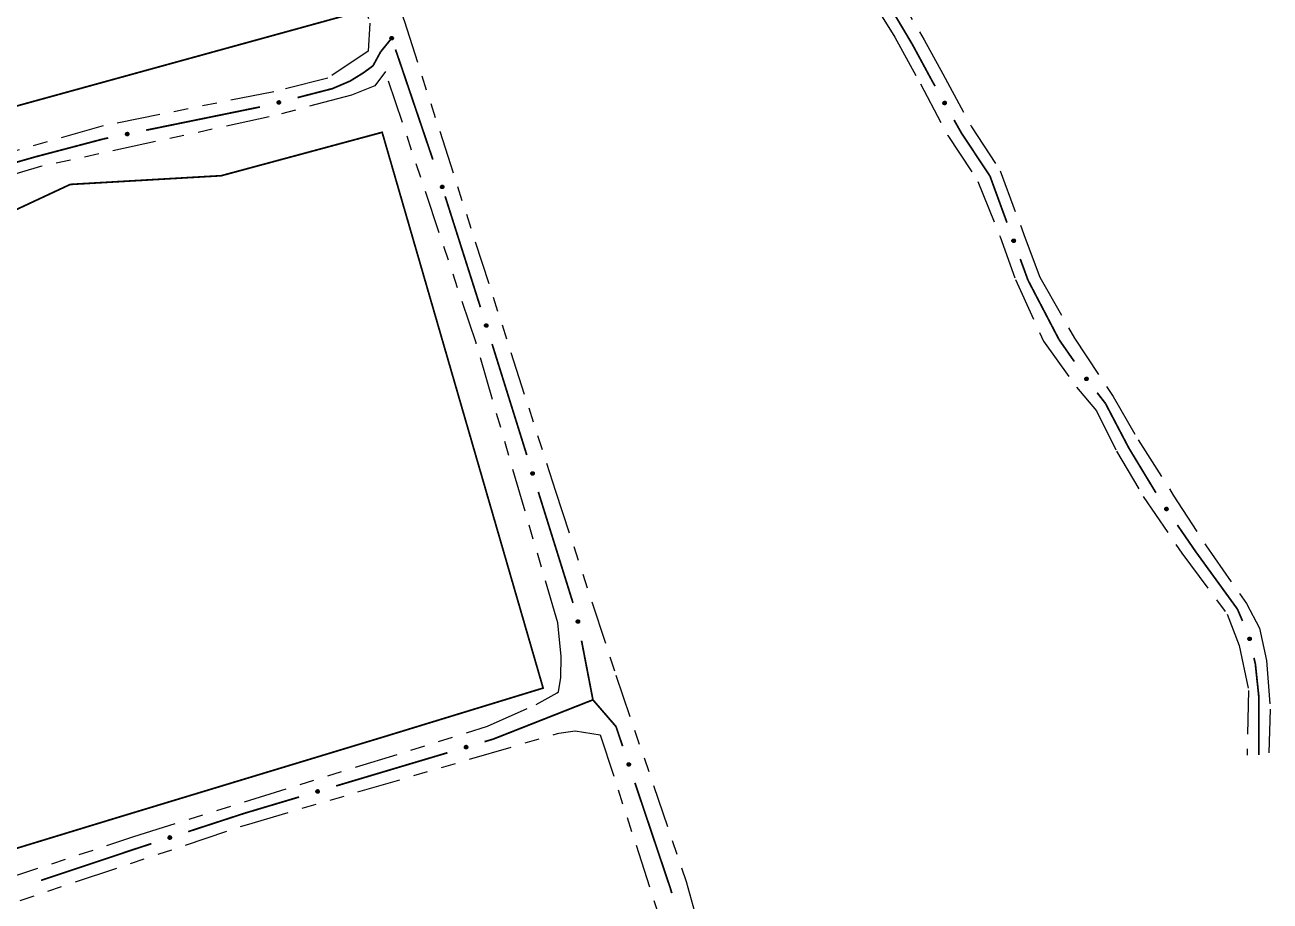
# Model space of a CAD drawing. Extents: x 209066 to 212010, y 4879784 to 4881672.
# Drawn here: x 211226.8 to 211355.5, y 4881184.3 to 4881274.7 of the extents above; entities that cross this region are included whole.
import ezdxf

# ---------------------------------------------------------------- set-up
doc = ezdxf.new("R2010")
doc.units = 0
doc.header["$LTSCALE"] = 1.5
doc.header["$MEASUREMENT"] = 0
doc.linetypes.add('TRACO_25', pattern=[8, 3, -1, 1, -1, 1, -1])
for name, color, linetype in [('RU-QUADRA', 210, 'CONTINUOUS'), ('SV-EIXO-RUA-N-PAV', 6, 'CONTINUOUS'), ('SV-RUA-NAO-PAV', 7, 'CONTINUOUS')]:
    doc.layers.add(name, color=color, linetype=linetype)

msp = doc.modelspace()

# ---------------------------------------------------------------- linework, layer by layer
at = {"layer": 'RU-QUADRA', "linetype": 'Continuous', "const_width": 0.18, "flags": 128}
for points in [[(211161.385249, 4881362.878679), (211163.650086, 4881363.679722), (211161.136278, 4881370.613811), (211220.165503, 4881388.883685), (211222.503654, 4881382.0176), (211229.456637, 4881362.876478), (211261.027135, 4881275.96489), (211220.86425, 4881264.916917), (211178.247975, 4881252.219764), (211142.074683, 4881240.507313), (211101.342521, 4881227.264733), (211079.949913, 4881220.378742), (211062.391003, 4881278.25275), (211049.173647, 4881328.717101), (211069.153407, 4881334.427295), (211142.736901, 4881356.283007)], [(211221.887768, 4881188.451126), (211236.259635, 4881192.833893), (211263.93288, 4881201.214633), (211280.371976, 4881206.241475), (211263.741963, 4881263.611388), (211247.122828, 4881259.131904), (211231.518969, 4881258.231487), (211206.325646, 4881246.480362), (211191.627418, 4881242.26914), (211176.692816, 4881239.278633), (211161.763648, 4881235.714112), (211146.983226, 4881229.630133), (211117.555476, 4881219.235588), (211069.453347, 4881205.090371), (211086.90502, 4881148.002996), (211105.881428, 4881154.15271), (211134.929617, 4881162.422014), (211148.96998, 4881166.432345), (211163.725905, 4881170.913505), (211192.797655, 4881179.332794), (211206.716148, 4881184.110506)]]:
    msp.add_lwpolyline(points, close=True, dxfattribs=at)
at = {"layer": 'SV-EIXO-RUA-N-PAV', "const_width": 0.18}
for points in [[(211315.534169, 4881277.687533), (211318.464419, 4881272.766925)], [(211264.724553, 4881273.322074), (211264.093395, 4881272.546419)], [(211263.586204, 4881271.923112), (211263.0133, 4881270.872788)], [(211264.093395, 4881272.546419), (211263.586204, 4881271.923112)], [(211265.12248, 4881272.158901), (211265.446168, 4881271.212737)], [(211318.464419, 4881272.766925), (211318.508343, 4881272.693166)], [(211318.508343, 4881272.693166), (211320.371754, 4881269.251031)], [(211262.799429, 4881270.48069), (211262.353191, 4881270.153449)], [(211263.0133, 4881270.872788), (211262.799429, 4881270.48069)], [(211265.446168, 4881271.212737), (211265.693264, 4881270.490456)], [(211265.693264, 4881270.490456), (211268.982253, 4881260.796593)], [(211260.681881, 4881269.05743), (211260.439102, 4881268.907139)], [(211261.815959, 4881269.759479), (211260.681881, 4881269.05743)], [(211262.353191, 4881270.153449), (211261.815959, 4881269.759479)], [(211320.371754, 4881269.251031), (211320.528537, 4881268.96142)], [(211258.603292, 4881268.120363), (211255.003244, 4881267.194636)], [(211258.863259, 4881268.231777), (211258.603292, 4881268.120363)], [(211260.439102, 4881268.907139), (211258.863259, 4881268.231777)], [(211320.528537, 4881268.96142), (211320.857342, 4881268.376876)], [(211251.122366, 4881266.22845), (211239.364349, 4881263.830737)], [(211322.818387, 4881264.890574), (211323.308648, 4881264.018999)], [(211323.308648, 4881264.018999), (211323.558827, 4881263.574237)], [(211235.000022, 4881262.940756), (211228.669308, 4881261.276343)], [(211235.44501, 4881263.031499), (211235.000022, 4881262.940756)], [(211323.558827, 4881263.574237), (211326.038459, 4881259.831395)], [(211228.017387, 4881261.104946), (211223.857166, 4881259.91912)], [(211228.669308, 4881261.276343), (211228.017387, 4881261.104946)], [(211326.038459, 4881259.831395), (211326.533, 4881259.084919)], [(211326.533, 4881259.084919), (211328.285489, 4881254.29061)], [(211270.249134, 4881257.002661), (211273.888699, 4881245.567908)], [(211329.65876, 4881250.533733), (211330.345396, 4881248.655294)], [(211330.345396, 4881248.655294), (211330.461154, 4881248.338612)], [(211330.461154, 4881248.338612), (211333.548702, 4881242.434353)], [(211333.548702, 4881242.434353), (211333.659794, 4881242.221915)], [(211333.659794, 4881242.221915), (211335.237458, 4881239.956952)], [(211275.099215, 4881241.75548), (211278.681085, 4881230.302524)], [(211337.600077, 4881236.730955), (211338.214018, 4881235.941602)], [(211338.214018, 4881235.941602), (211338.457753, 4881235.628228)], [(211338.457753, 4881235.628228), (211340.595434, 4881231.551721)], [(211340.595434, 4881231.551721), (211340.870762, 4881231.026677)], [(211340.870762, 4881231.026677), (211343.673295, 4881226.402498)], [(211279.875042, 4881226.484872), (211283.456913, 4881215.031916)], [(211345.888556, 4881223.073547), (211347.589861, 4881220.602604)], [(211347.589861, 4881220.602604), (211347.77309, 4881220.336486)], [(211347.77309, 4881220.336486), (211351.697225, 4881214.93443)], [(211351.697225, 4881214.93443), (211352.094059, 4881214.388139)], [(211352.094059, 4881214.388139), (211352.615918, 4881213.170467)], [(211284.339024, 4881211.135757), (211285.473023, 4881205.243894)], [(211353.797146, 4881209.364987), (211353.945903, 4881208.720374)], [(211353.945903, 4881208.720374), (211354.296792, 4881205.40042)], [(211285.514593, 4881205.027911), (211275.279356, 4881200.998032)], [(211285.473023, 4881205.243894), (211285.514593, 4881205.027911)], [(211285.514593, 4881205.027911), (211287.333169, 4881202.925181)], [(211354.296792, 4881205.40042), (211354.31066, 4881205.26921)], [(211354.31066, 4881205.26921), (211354.31066, 4881199.401151)], [(211287.333169, 4881202.925181), (211287.899113, 4881202.270808)], [(211287.899113, 4881202.270808), (211288.579616, 4881200.247328)], [(211275.223663, 4881200.976105), (211274.322673, 4881200.707607)], [(211275.279356, 4881200.998032), (211275.223663, 4881200.976105)], [(211270.489267, 4881199.56524), (211258.98905, 4881196.13814)], [(211354.31066, 4881199.401151), (211354.31066, 4881199.320863)], [(211289.854655, 4881196.455986), (211293.361013, 4881186.029795)], [(211255.155645, 4881194.995773), (211250.363888, 4881193.567815)], [(211249.504159, 4881193.311613), (211243.702205, 4881191.418777)], [(211250.363888, 4881193.567815), (211249.504159, 4881193.311613)], [(211238.362991, 4881189.676906), (211228.512021, 4881186.393249)], [(211238.948772, 4881189.868012), (211238.362991, 4881189.676906)], [(211239.899459, 4881190.178165), (211238.948772, 4881189.868012)], [(211293.361013, 4881186.029795), (211293.525092, 4881185.541905)], [(211293.525092, 4881185.541905), (211293.659886, 4881185.075744)]]:
    msp.add_lwpolyline(points, dxfattribs=at)
at = {"layer": 'SV-EIXO-RUA-N-PAV'}
for points in [[(211264.782199, 4881273.493651), (211264.826416, 4881273.472748), (211264.860143, 4881273.445741), (211264.881791, 4881273.41512), (211264.893864, 4881273.383073), (211264.902523, 4881273.348895), (211264.90365, 4881273.312512), (211264.895957, 4881273.271852), (211264.8753, 4881273.22735), (211264.845363, 4881273.194618), (211264.816478, 4881273.171789), (211264.783785, 4881273.157275), (211264.750443, 4881273.14942), (211264.712611, 4881273.149498), (211264.671483, 4881273.157697), (211264.627237, 4881273.179552), (211264.594353, 4881273.206255), (211264.574192, 4881273.236424), (211264.55981, 4881273.269383), (211264.551388, 4881273.304381), (211264.550487, 4881273.340102), (211264.558816, 4881273.381497), (211264.580965, 4881273.424882), (211264.607224, 4881273.457984), (211264.637102, 4881273.478563), (211264.669869, 4881273.491992), (211264.704043, 4881273.501094), (211264.740569, 4881273.50375), (211264.782199, 4881273.493651)], [(211253.232826, 4881266.625724), (211253.208544, 4881266.583269), (211253.178994, 4881266.551747), (211253.14678, 4881266.532549), (211253.11389, 4881266.523008), (211253.079142, 4881266.517036), (211253.042781, 4881266.518744), (211253.002844, 4881266.52958), (211252.960085, 4881266.553639), (211252.929783, 4881266.586033), (211252.909272, 4881266.616609), (211252.897348, 4881266.650332), (211252.892113, 4881266.684184), (211252.895136, 4881266.721895), (211252.906512, 4881266.76226), (211252.931745, 4881266.804671), (211252.960928, 4881266.835376), (211252.992574, 4881266.853126), (211253.026553, 4881266.864899), (211253.062101, 4881266.870571), (211253.097784, 4881266.868688), (211253.138404, 4881266.857161), (211253.179933, 4881266.831701), (211253.21089, 4881266.802945), (211253.22908, 4881266.771556), (211253.239918, 4881266.737843), (211253.246331, 4881266.703064), (211253.246135, 4881266.666442), (211253.232826, 4881266.625724)], [(211321.863367, 4881266.812922), (211321.910646, 4881266.800403), (211321.948721, 4881266.779976), (211321.975573, 4881266.753799), (211321.99327, 4881266.72448), (211322.007996, 4881266.692446), (211322.015718, 4881266.656873), (211322.015542, 4881266.615493), (211322.003317, 4881266.567977), (211321.979828, 4881266.530349), (211321.955573, 4881266.50265), (211321.926063, 4881266.482437), (211321.894704, 4881266.468652), (211321.857487, 4881266.461854), (211321.815554, 4881266.462441), (211321.768073, 4881266.47589), (211321.730883, 4881266.496172), (211321.705576, 4881266.522174), (211321.685442, 4881266.55197), (211321.6708, 4881266.584854), (211321.663421, 4881266.619817), (211321.664089, 4881266.662036), (211321.677984, 4881266.708724), (211321.697789, 4881266.746047), (211321.723429, 4881266.771713), (211321.753209, 4881266.790874), (211321.78516, 4881266.806035), (211321.820595, 4881266.815286), (211321.863367, 4881266.812922)], [(211237.567458, 4881263.351966), (211237.541062, 4881263.310791), (211237.509957, 4881263.280801), (211237.476815, 4881263.263255), (211237.443485, 4881263.255387), (211237.40848, 4881263.251178), (211237.372252, 4881263.254721), (211237.332913, 4881263.267559), (211237.291424, 4881263.293747), (211237.262796, 4881263.327631), (211237.243856, 4881263.359203), (211237.23365, 4881263.393485), (211237.230131, 4881263.427559), (211237.235056, 4881263.465069), (211237.248456, 4881263.504808), (211237.275798, 4881263.54589), (211237.306495, 4881263.575082), (211237.338997, 4881263.591211), (211237.373527, 4881263.601253), (211237.409316, 4881263.605122), (211237.444858, 4881263.60144), (211237.484845, 4881263.587876), (211237.525035, 4881263.560351), (211237.5545, 4881263.530068), (211237.571082, 4881263.4978), (211237.580202, 4881263.463583), (211237.584851, 4881263.428525), (211237.582806, 4881263.391959), (211237.567458, 4881263.351966)], [(211270.002009, 4881258.142022), (211270.045767, 4881258.120174), (211270.078906, 4881258.092449), (211270.099891, 4881258.06137), (211270.111274, 4881258.029071), (211270.119197, 4881257.994716), (211270.119543, 4881257.958316), (211270.110978, 4881257.917832), (211270.08937, 4881257.873783), (211270.058738, 4881257.841701), (211270.029369, 4881257.819498), (211269.996372, 4881257.80569), (211269.962869, 4881257.798552), (211269.925047, 4881257.799443), (211269.884105, 4881257.808523), (211269.840338, 4881257.831322), (211269.808035, 4881257.858726), (211269.788527, 4881257.88932), (211269.774855, 4881257.92258), (211269.767187, 4881257.957751), (211269.767053, 4881257.993483), (211269.776269, 4881258.03469), (211269.799345, 4881258.077589), (211269.826309, 4881258.11012), (211269.856621, 4881258.130052), (211269.889669, 4881258.142775), (211269.92403, 4881258.151141), (211269.960606, 4881258.153012), (211270.002009, 4881258.142022)], [(211329.026186, 4881252.584911), (211329.070829, 4881252.564933), (211329.105111, 4881252.538635), (211329.127391, 4881252.508471), (211329.140129, 4881252.476682), (211329.149498, 4881252.442692), (211329.151383, 4881252.40634), (211329.144538, 4881252.365529), (211329.124811, 4881252.320606), (211329.095563, 4881252.287258), (211329.067159, 4881252.263832), (211329.034776, 4881252.248641), (211329.001604, 4881252.240094), (211328.963779, 4881252.239384), (211328.922489, 4881252.246725), (211328.877797, 4881252.267654), (211328.844365, 4881252.293667), (211328.82358, 4881252.323409), (211328.808515, 4881252.356061), (211328.799366, 4881252.390876), (211328.797721, 4881252.426571), (211328.805187, 4881252.46813), (211328.826428, 4881252.511967), (211328.851992, 4881252.545608), (211328.881435, 4881252.566805), (211328.913915, 4881252.580914), (211328.947892, 4881252.590725), (211328.984355, 4881252.594141), (211329.026186, 4881252.584911)], [(211274.556611, 4881243.832416), (211274.600368, 4881243.810568), (211274.633508, 4881243.782843), (211274.654493, 4881243.751764), (211274.665875, 4881243.719465), (211274.673798, 4881243.685109), (211274.674144, 4881243.64871), (211274.66558, 4881243.608225), (211274.643972, 4881243.564177), (211274.613339, 4881243.532095), (211274.58397, 4881243.509891), (211274.550974, 4881243.496083), (211274.51747, 4881243.488946), (211274.479649, 4881243.489836), (211274.438706, 4881243.498916), (211274.39494, 4881243.521716), (211274.362637, 4881243.549119), (211274.343128, 4881243.579714), (211274.329457, 4881243.612974), (211274.321788, 4881243.648145), (211274.321654, 4881243.683877), (211274.330871, 4881243.725084), (211274.353947, 4881243.767983), (211274.38091, 4881243.800513), (211274.411223, 4881243.820446), (211274.444271, 4881243.833169), (211274.478632, 4881243.841534), (211274.515207, 4881243.843406), (211274.556611, 4881243.832416)], [(211336.492357, 4881238.334468), (211336.540969, 4881238.329089), (211336.581649, 4881238.314527), (211336.612082, 4881238.292615), (211336.633926, 4881238.26624), (211336.653234, 4881238.23674), (211336.666139, 4881238.202704), (211336.672095, 4881238.161754), (211336.667042, 4881238.112952), (211336.649385, 4881238.07226), (211336.629499, 4881238.041274), (211336.603309, 4881238.016913), (211336.574337, 4881237.998636), (211336.538538, 4881237.9864), (211336.49698, 4881237.98077), (211336.448031, 4881237.987039), (211336.408247, 4881238.001589), (211336.379368, 4881238.023556), (211336.355043, 4881238.050041), (211336.335692, 4881238.080394), (211336.323217, 4881238.113879), (211336.317624, 4881238.155731), (211336.324451, 4881238.203962), (211336.33851, 4881238.243807), (211336.360065, 4881238.272988), (211336.38668, 4881238.296348), (211336.416032, 4881238.316074), (211336.449707, 4881238.330471), (211336.492357, 4881238.334468)], [(211279.340239, 4881228.563687), (211279.383886, 4881228.541619), (211279.416885, 4881228.513727), (211279.437713, 4881228.482543), (211279.448933, 4881228.450187), (211279.456682, 4881228.415792), (211279.456845, 4881228.379391), (211279.448076, 4881228.33895), (211279.426247, 4881228.295011), (211279.395453, 4881228.263084), (211279.365972, 4881228.241029), (211279.332906, 4881228.227387), (211279.299368, 4881228.220419), (211279.261551, 4881228.2215), (211279.220655, 4881228.230786), (211279.177003, 4881228.253806), (211279.144839, 4881228.281372), (211279.125485, 4881228.312065), (211279.111982, 4881228.345393), (211279.104491, 4881228.380602), (211279.104537, 4881228.416335), (211279.113961, 4881228.457494), (211279.137253, 4881228.500277), (211279.16438, 4881228.532671), (211279.194792, 4881228.55245), (211279.227904, 4881228.565006), (211279.262307, 4881228.573199), (211279.298891, 4881228.574885), (211279.340239, 4881228.563687)], [(211344.763539, 4881224.901611), (211344.811757, 4881224.893422), (211344.851523, 4881224.876523), (211344.880633, 4881224.852882), (211344.90091, 4881224.825284), (211344.918474, 4881224.794714), (211344.929382, 4881224.759985), (211344.932951, 4881224.718759), (211344.925075, 4881224.670332), (211344.905086, 4881224.630733), (211344.883436, 4881224.600954), (211344.855876, 4881224.578154), (211344.825892, 4881224.561589), (211344.789444, 4881224.551451), (211344.74763, 4881224.548242), (211344.699126, 4881224.55734), (211344.660254, 4881224.574174), (211344.632698, 4881224.59778), (211344.609951, 4881224.625632), (211344.592394, 4881224.657057), (211344.581883, 4881224.691209), (211344.578728, 4881224.733316), (211344.588342, 4881224.781069), (211344.60469, 4881224.820031), (211344.627902, 4881224.847912), (211344.655827, 4881224.869688), (211344.686275, 4881224.887678), (211344.720728, 4881224.900096), (211344.763539, 4881224.901611)], [(211284.041965, 4881213.261607), (211284.082846, 4881213.23476), (211284.112492, 4881213.203326), (211284.129671, 4881213.169992), (211284.137172, 4881213.136578), (211284.140995, 4881213.101529), (211284.137053, 4881213.065341), (211284.123782, 4881213.026147), (211284.097138, 4881212.984949), (211284.062941, 4881212.956696), (211284.031162, 4881212.938105), (211283.99677, 4881212.928278), (211283.962659, 4881212.925134), (211283.925206, 4881212.930472), (211283.885617, 4881212.944309), (211283.844839, 4881212.972103), (211283.815987, 4881213.003119), (211283.800216, 4881213.035797), (211283.790556, 4881213.070435), (211283.787081, 4881213.106264), (211283.791155, 4881213.141764), (211283.805159, 4881213.181599), (211283.833125, 4881213.221483), (211283.863731, 4881213.250613), (211283.896179, 4881213.266838), (211283.930495, 4881213.275581), (211283.965602, 4881213.279843), (211284.002144, 4881213.277395), (211284.041965, 4881213.261607)], [(211353.422381, 4881211.478523), (211353.464218, 4881211.453192), (211353.494995, 4881211.422866), (211353.513385, 4881211.390184), (211353.522105, 4881211.357066), (211353.52721, 4881211.322181), (211353.524597, 4881211.285874), (211353.512771, 4881211.246219), (211353.487655, 4881211.204072), (211353.454517, 4881211.174585), (211353.42344, 4881211.154842), (211353.389431, 4881211.143761), (211353.355459, 4881211.139369), (211353.317834, 4881211.143331), (211353.277765, 4881211.155708), (211353.235996, 4881211.181989), (211353.206027, 4881211.211926), (211353.189069, 4881211.244005), (211353.178146, 4881211.278266), (211353.173361, 4881211.313944), (211353.176131, 4881211.349569), (211353.188665, 4881211.38989), (211353.215151, 4881211.430772), (211353.244669, 4881211.461004), (211353.276501, 4881211.478407), (211353.310473, 4881211.488402), (211353.345401, 4881211.493948), (211353.382007, 4881211.492841), (211353.422381, 4881211.478523)], [(211272.575104, 4881200.071961), (211272.55245, 4881200.028616), (211272.524116, 4881199.995996), (211272.492653, 4881199.97559), (211272.460149, 4881199.964808), (211272.425652, 4881199.957523), (211272.389253, 4881199.957851), (211272.348934, 4881199.967164), (211272.305293, 4881199.989585), (211272.273784, 4881200.020806), (211272.252129, 4881200.050582), (211272.238934, 4881200.083828), (211272.232418, 4881200.117458), (211272.23401, 4881200.155257), (211272.243847, 4881200.196024), (211272.267453, 4881200.239361), (211272.29545, 4881200.271151), (211272.326401, 4881200.290088), (211272.359909, 4881200.303142), (211272.395215, 4881200.310157), (211272.430944, 4881200.309629), (211272.471973, 4881200.299651), (211272.514437, 4881200.275784), (211272.546463, 4881200.248223), (211272.56583, 4881200.217546), (211272.577938, 4881200.184268), (211272.585666, 4881200.149758), (211272.58686, 4881200.113154), (211272.575104, 4881200.071961)], [(211289.275674, 4881198.522932), (211289.319781, 4881198.501799), (211289.353368, 4881198.474617), (211289.374855, 4881198.443883), (211289.386762, 4881198.411774), (211289.395242, 4881198.377552), (211289.396181, 4881198.341163), (211289.388276, 4881198.300544), (211289.367387, 4881198.25615), (211289.337281, 4881198.223574), (211289.308277, 4881198.200896), (211289.27551, 4881198.186552), (211289.242127, 4881198.178871), (211289.204296, 4881198.179146), (211289.163211, 4881198.187559), (211289.119079, 4881198.209643), (211289.086335, 4881198.236517), (211289.066331, 4881198.26679), (211289.05212, 4881198.299824), (211289.043881, 4881198.334865), (211289.043166, 4881198.370591), (211289.05171, 4881198.411942), (211289.074085, 4881198.455211), (211289.100516, 4881198.488176), (211289.1305, 4881198.508599), (211289.163337, 4881198.521857), (211289.197557, 4881198.530781), (211289.234097, 4881198.533247), (211289.275674, 4881198.522932)], [(211257.241482, 4881195.502495), (211257.218827, 4881195.459149), (211257.190494, 4881195.426529), (211257.159031, 4881195.406124), (211257.126526, 4881195.395341), (211257.09203, 4881195.388056), (211257.05563, 4881195.388384), (211257.015311, 4881195.397698), (211256.971671, 4881195.420118), (211256.940162, 4881195.45134), (211256.918506, 4881195.481115), (211256.905312, 4881195.514361), (211256.898796, 4881195.547991), (211256.900387, 4881195.58579), (211256.910224, 4881195.626557), (211256.933831, 4881195.669894), (211256.961828, 4881195.701684), (211256.992779, 4881195.720622), (211257.026286, 4881195.733675), (211257.061593, 4881195.74069), (211257.097322, 4881195.740162), (211257.13835, 4881195.730184), (211257.180815, 4881195.706318), (211257.21284, 4881195.678756), (211257.232208, 4881195.648079), (211257.244316, 4881195.614801), (211257.252044, 4881195.580291), (211257.253237, 4881195.543687), (211257.241482, 4881195.502495)], [(211241.971569, 4881190.738382), (211241.950037, 4881190.694468), (211241.922552, 4881190.661129), (211241.891624, 4881190.639921), (211241.859408, 4881190.628307), (211241.825111, 4881190.620136), (211241.788715, 4881190.619528), (211241.748169, 4881190.627801), (211241.703966, 4881190.649091), (211241.671665, 4881190.679492), (211241.64925, 4881190.7087), (211241.635205, 4881190.741596), (211241.627826, 4881190.775047), (211241.628444, 4881190.812874), (211241.637229, 4881190.853881), (211241.659713, 4881190.897811), (211241.686883, 4881190.93031), (211241.717336, 4881190.950038), (211241.750497, 4881190.963949), (211241.785611, 4881190.971871), (211241.821342, 4881190.972262), (211241.862614, 4881190.963343), (211241.905678, 4881190.940577), (211241.938402, 4881190.913848), (211241.958552, 4881190.88368), (211241.971513, 4881190.850724), (211241.980126, 4881190.816424), (211241.982261, 4881190.779863), (211241.971569, 4881190.738382)]]:
    msp.add_lwpolyline(points, close=True, dxfattribs=at)
for points in [[(211264.550487, 4881273.340102), (211264.627237, 4881273.179552)], [(211264.551388, 4881273.304381), (211264.594353, 4881273.206255)], [(211264.552943, 4881273.318341), (211264.608255, 4881273.198816)], [(211264.558685, 4881273.356359), (211264.646409, 4881273.175814)], [(211264.558816, 4881273.381497), (211264.671483, 4881273.157697)], [(211264.572581, 4881273.400052), (211264.690577, 4881273.156313)], [(211264.580965, 4881273.424882), (211264.712611, 4881273.149498)], [(211264.59385, 4881273.439055), (211264.729003, 4881273.153595)], [(211264.607224, 4881273.457984), (211264.750443, 4881273.14942)], [(211264.622559, 4881273.464741), (211264.765663, 4881273.156041)], [(211264.637102, 4881273.478563), (211264.783785, 4881273.157275)], [(211264.653918, 4881273.48268), (211264.79709, 4881273.16535)], [(211264.669869, 4881273.491992), (211264.816478, 4881273.171789)], [(211264.689218, 4881273.493314), (211264.830997, 4881273.188487)], [(211264.704043, 4881273.501094), (211264.845363, 4881273.194618)], [(211264.723703, 4881273.4979), (211264.859265, 4881273.215464)], [(211264.740569, 4881273.50375), (211264.8753, 4881273.22735)], [(211264.759955, 4881273.497323), (211264.882708, 4881273.252327)], [(211264.782199, 4881273.493651), (211264.895957, 4881273.271852)], [(211264.805822, 4881273.481287), (211264.897011, 4881273.299043)], [(211264.826416, 4881273.472748), (211264.90365, 4881273.312512)], [(211264.845709, 4881273.457436), (211264.899288, 4881273.33876)], [(211264.860143, 4881273.445741), (211264.902523, 4881273.348895)], [(211253.21089, 4881266.802945), (211252.892113, 4881266.684184)], [(211253.179933, 4881266.831701), (211252.895136, 4881266.721895)], [(211253.22908, 4881266.771556), (211252.897348, 4881266.650332)], [(211253.216432, 4881266.787131), (211252.897528, 4881266.668495)], [(211253.19306, 4881266.817753), (211252.897944, 4881266.705234)], [(211253.155831, 4881266.841993), (211252.903645, 4881266.743332)], [(211253.231876, 4881266.75447), (211252.904363, 4881266.636439)], [(211253.138404, 4881266.857161), (211252.906512, 4881266.76226)], [(211253.239918, 4881266.737843), (211252.909272, 4881266.616609)], [(211253.239729, 4881266.718449), (211252.92479, 4881266.600833)], [(211253.113353, 4881266.859249), (211252.926526, 4881266.785847)], [(211253.246331, 4881266.703064), (211252.929783, 4881266.586033)], [(211253.097784, 4881266.868688), (211252.931745, 4881266.804671)], [(211253.241617, 4881266.683712), (211252.949483, 4881266.570551)], [(211253.075897, 4881266.867933), (211252.952428, 4881266.822095)], [(211253.246135, 4881266.666442), (211252.960085, 4881266.553639)], [(211253.062101, 4881266.870571), (211252.960928, 4881266.835376)], [(211253.238219, 4881266.647615), (211252.98441, 4881266.544309)], [(211253.232826, 4881266.625724), (211253.002844, 4881266.52958)], [(211253.21866, 4881266.603136), (211253.02987, 4881266.526412)], [(211253.208544, 4881266.583269), (211253.042781, 4881266.518744)], [(211253.191777, 4881266.565227), (211253.06929, 4881266.52105)], [(211253.178994, 4881266.551747), (211253.079142, 4881266.517036)], [(211321.663421, 4881266.619817), (211321.768073, 4881266.47589)], [(211321.664089, 4881266.662036), (211321.815554, 4881266.462441)], [(211321.668528, 4881266.637293), (211321.787606, 4881266.475699)], [(211321.669792, 4881266.598864), (211321.745906, 4881266.491383)], [(211321.6708, 4881266.584854), (211321.730883, 4881266.496172)], [(211321.674252, 4881266.682783), (211321.834582, 4881266.46455)], [(211321.677984, 4881266.708724), (211321.857487, 4881266.461854)], [(211321.688077, 4881266.725003), (211321.872862, 4881266.468861)], [(211321.697789, 4881266.746047), (211321.894704, 4881266.468652)], [(211321.71164, 4881266.755478), (211321.908467, 4881266.477929)], [(211321.723429, 4881266.771713), (211321.926063, 4881266.482437)], [(211321.739217, 4881266.778818), (211321.937678, 4881266.492795)], [(211321.753209, 4881266.790874), (211321.955573, 4881266.50265)], [(211321.771996, 4881266.795691), (211321.966816, 4881266.52171)], [(211321.78516, 4881266.806035), (211321.979828, 4881266.530349)], [(211321.805073, 4881266.806469), (211321.98971, 4881266.553374)], [(211321.820595, 4881266.815286), (211322.003317, 4881266.567977)], [(211321.840826, 4881266.81249), (211322.006062, 4881266.593884)], [(211321.863367, 4881266.812922), (211322.015542, 4881266.615493)], [(211321.888843, 4881266.805057), (211322.011637, 4881266.642422)], [(211321.910646, 4881266.800403), (211322.015718, 4881266.656873)], [(211321.932401, 4881266.788853), (211322.006657, 4881266.681891)], [(211321.948721, 4881266.779976), (211322.007996, 4881266.692446)], [(211237.5545, 4881263.530068), (211237.230131, 4881263.427559)], [(211237.571082, 4881263.4978), (211237.23365, 4881263.393485)], [(211237.559236, 4881263.513994), (211237.234748, 4881263.411616)], [(211237.525035, 4881263.560351), (211237.235056, 4881263.465069)], [(211237.537441, 4881263.545757), (211237.237018, 4881263.448287)], [(211237.57301, 4881263.480595), (211237.239954, 4881263.379256)], [(211237.580202, 4881263.463583), (211237.243856, 4881263.359203)], [(211237.501483, 4881263.571847), (211237.244636, 4881263.486048)], [(211237.484845, 4881263.587876), (211237.248456, 4881263.504808)], [(211237.579035, 4881263.444224), (211237.258557, 4881263.342664)], [(211237.584851, 4881263.428525), (211237.262796, 4881263.327631)], [(211237.459931, 4881263.591226), (211237.269636, 4881263.527354)], [(211237.444858, 4881263.60144), (211237.275798, 4881263.54589)], [(211237.579166, 4881263.409435), (211237.28169, 4881263.311173)], [(211237.582806, 4881263.391959), (211237.291424, 4881263.293747)], [(211237.422961, 4881263.601791), (211237.297335, 4881263.562247)], [(211237.409316, 4881263.605122), (211237.306495, 4881263.575082)], [(211237.573949, 4881263.373556), (211237.315246, 4881263.283201)], [(211237.567458, 4881263.351966), (211237.332913, 4881263.267559)], [(211237.552169, 4881263.330122), (211237.359745, 4881263.26303)], [(211237.541062, 4881263.310791), (211237.372252, 4881263.254721)], [(211237.523405, 4881263.293619), (211237.398843, 4881263.255685)], [(211237.509957, 4881263.280801), (211237.40848, 4881263.251178)], [(211269.767053, 4881257.993483), (211269.840338, 4881257.831322)], [(211269.767187, 4881257.957751), (211269.808035, 4881257.858726)], [(211269.769042, 4881257.971674), (211269.821774, 4881257.850989)], [(211269.775599, 4881258.009561), (211269.859426, 4881257.827174)], [(211269.776269, 4881258.03469), (211269.884105, 4881257.808523)], [(211269.79043, 4881258.052945), (211269.903165, 4881257.806728)], [(211269.799345, 4881258.077589), (211269.925047, 4881257.799443)], [(211269.812531, 4881258.091483), (211269.941524, 4881257.803186)], [(211269.826309, 4881258.11012), (211269.962869, 4881257.798552)], [(211269.841785, 4881258.116546), (211269.978227, 4881257.804844)], [(211269.856621, 4881258.130052), (211269.996372, 4881257.80569)], [(211269.873522, 4881258.133807), (211270.009847, 4881257.813477)], [(211269.889669, 4881258.142775), (211270.029369, 4881257.819498)], [(211269.909042, 4881258.143681), (211270.044243, 4881257.83588)], [(211269.92403, 4881258.151141), (211270.058738, 4881257.841701)], [(211269.943618, 4881258.147526), (211270.073084, 4881257.862244)], [(211269.960606, 4881258.153012), (211270.08937, 4881257.873783)], [(211269.979849, 4881258.14617), (211270.097313, 4881257.898595)], [(211270.002009, 4881258.142022), (211270.110978, 4881257.917832)], [(211270.025361, 4881258.129153), (211270.112616, 4881257.944993)], [(211270.045767, 4881258.120174), (211270.119543, 4881257.958316)], [(211270.064726, 4881258.104451), (211270.115745, 4881257.984652)], [(211270.078906, 4881258.092449), (211270.119197, 4881257.994716)], [(211328.797721, 4881252.426571), (211328.877797, 4881252.267654)], [(211328.799366, 4881252.390876), (211328.844365, 4881252.293667)], [(211328.80063, 4881252.404866), (211328.858419, 4881252.286518)], [(211328.805187, 4881252.46813), (211328.922489, 4881252.246725)], [(211328.805579, 4881252.442995), (211328.897044, 4881252.264316)], [(211328.818563, 4881252.486967), (211328.941608, 4881252.245738)], [(211328.826428, 4881252.511967), (211328.963779, 4881252.239384)], [(211328.839014, 4881252.526405), (211328.980082, 4881252.243821)], [(211328.851992, 4881252.545608), (211329.001604, 4881252.240094)], [(211328.867182, 4881252.552683), (211329.016683, 4881252.24703)], [(211328.881435, 4881252.566805), (211329.034776, 4881252.248641)], [(211328.898161, 4881252.571271), (211329.047909, 4881252.256991)], [(211328.913915, 4881252.580914), (211329.067159, 4881252.263832)], [(211328.933233, 4881252.582638), (211329.081328, 4881252.28083)], [(211328.947892, 4881252.590725), (211329.095563, 4881252.287258)], [(211328.967615, 4881252.587942), (211329.109027, 4881252.308389)], [(211328.984355, 4881252.594141), (211329.124811, 4881252.320606)], [(211329.00387, 4881252.588119), (211329.131698, 4881252.345732)], [(211329.026186, 4881252.584911), (211329.144538, 4881252.365529)], [(211329.050061, 4881252.573041), (211329.145026, 4881252.392736)], [(211329.070829, 4881252.564933), (211329.151383, 4881252.40634)], [(211329.090436, 4881252.550026), (211329.146474, 4881252.432492)], [(211329.105111, 4881252.538635), (211329.149498, 4881252.442692)], [(211274.321654, 4881243.683877), (211274.39494, 4881243.521716)], [(211274.321788, 4881243.648145), (211274.362637, 4881243.549119)], [(211274.323643, 4881243.662068), (211274.376376, 4881243.541383)], [(211274.3302, 4881243.699955), (211274.414028, 4881243.517568)], [(211274.330871, 4881243.725084), (211274.438706, 4881243.498916)], [(211274.345031, 4881243.743338), (211274.457767, 4881243.497122)], [(211274.353947, 4881243.767983), (211274.479649, 4881243.489836)], [(211274.367132, 4881243.781876), (211274.496125, 4881243.49358)], [(211274.38091, 4881243.800513), (211274.51747, 4881243.488946)], [(211274.396386, 4881243.806939), (211274.532829, 4881243.495238)], [(211274.411223, 4881243.820446), (211274.550974, 4881243.496083)], [(211274.428123, 4881243.824201), (211274.564449, 4881243.50387)], [(211274.444271, 4881243.833169), (211274.58397, 4881243.509891)], [(211274.463644, 4881243.834075), (211274.598845, 4881243.526274)], [(211274.478632, 4881243.841534), (211274.613339, 4881243.532095)], [(211274.498219, 4881243.83792), (211274.627685, 4881243.552637)], [(211274.515207, 4881243.843406), (211274.643972, 4881243.564177)], [(211274.53445, 4881243.836564), (211274.651914, 4881243.588989)], [(211274.556611, 4881243.832416), (211274.66558, 4881243.608225)], [(211274.579962, 4881243.819547), (211274.667218, 4881243.635387)], [(211274.600368, 4881243.810568), (211274.674144, 4881243.64871)], [(211274.619328, 4881243.794845), (211274.670346, 4881243.675046)], [(211274.633508, 4881243.782843), (211274.673798, 4881243.685109)], [(211336.33851, 4881238.243807), (211336.574337, 4881237.998636)], [(211336.350811, 4881238.255186), (211336.586574, 4881238.009849)], [(211336.360065, 4881238.272988), (211336.603309, 4881238.016913)], [(211336.374627, 4881238.282352), (211336.613262, 4881238.028877)], [(211336.38668, 4881238.296348), (211336.629499, 4881238.041274)], [(211336.404546, 4881238.303894), (211336.637796, 4881238.061788)], [(211336.416032, 4881238.316074), (211336.649385, 4881238.07226)], [(211336.435662, 4881238.319452), (211336.655747, 4881238.096494)], [(211336.449707, 4881238.330471), (211336.667042, 4881238.112952)], [(211336.470129, 4881238.330701), (211336.66592, 4881238.13898)], [(211336.492357, 4881238.334468), (211336.672095, 4881238.161754)], [(211336.518717, 4881238.330462), (211336.664244, 4881238.187808)], [(211336.540969, 4881238.329089), (211336.666139, 4881238.202704)], [(211336.564194, 4881238.320888), (211336.653473, 4881238.226104)], [(211336.581649, 4881238.314527), (211336.653234, 4881238.23674)], [(211336.317624, 4881238.155731), (211336.49698, 4881237.98077)], [(211336.323217, 4881238.113879), (211336.448031, 4881237.987039)], [(211336.324451, 4881238.203962), (211336.538538, 4881237.9864)], [(211336.324602, 4881238.177755), (211336.515486, 4881237.985674)], [(211336.325679, 4881238.131919), (211336.467376, 4881237.989743)], [(211336.332022, 4881238.221556), (211336.552706, 4881237.995607)], [(211336.33262, 4881238.094101), (211336.423814, 4881237.999078)], [(211336.335692, 4881238.080394), (211336.408247, 4881238.001589)], [(211279.104491, 4881228.380602), (211279.144839, 4881228.281372)], [(211279.104537, 4881228.416335), (211279.177003, 4881228.253806)], [(211279.106416, 4881228.394516), (211279.158539, 4881228.273567)], [(211279.113163, 4881228.432369), (211279.19607, 4881228.249562)], [(211279.113961, 4881228.457494), (211279.220655, 4881228.230786)], [(211279.128213, 4881228.475677), (211279.239706, 4881228.228896)], [(211279.137253, 4881228.500277), (211279.261551, 4881228.2215)], [(211279.150508, 4881228.514104), (211279.278046, 4881228.22516)], [(211279.16438, 4881228.532671), (211279.299368, 4881228.220419)], [(211279.179888, 4881228.539019), (211279.314758, 4881228.226634)], [(211279.194792, 4881228.55245), (211279.332906, 4881228.227387)], [(211279.211712, 4881228.55612), (211279.34642, 4881228.235106)], [(211279.227904, 4881228.565006), (211279.365972, 4881228.241029)], [(211279.247282, 4881228.565815), (211279.380929, 4881228.257336)], [(211279.262307, 4881228.573199), (211279.395453, 4881228.263084)], [(211279.281876, 4881228.569485), (211279.409902, 4881228.283554)], [(211279.298891, 4881228.574885), (211279.426247, 4881228.295011)], [(211279.3181, 4881228.567947), (211279.434314, 4881228.319783)], [(211279.340239, 4881228.563687), (211279.448076, 4881228.33895)], [(211279.363525, 4881228.5507), (211279.449851, 4881228.366103)], [(211279.383886, 4881228.541619), (211279.456845, 4881228.379391)], [(211279.402766, 4881228.5258), (211279.45318, 4881228.405746)], [(211279.416885, 4881228.513727), (211279.456682, 4881228.415792)], [(211344.578728, 4881224.733316), (211344.74763, 4881224.548242)], [(211344.581883, 4881224.691209), (211344.699126, 4881224.55734)], [(211344.585388, 4881224.709076), (211344.718596, 4881224.558917)], [(211344.586972, 4881224.754897), (211344.766389, 4881224.552064)], [(211344.588342, 4881224.781069), (211344.789444, 4881224.551451)], [(211344.590123, 4881224.670919), (211344.675649, 4881224.570764)], [(211344.592394, 4881224.657057), (211344.660254, 4881224.574174)], [(211344.596922, 4881224.798195), (211344.804122, 4881224.55982)], [(211344.60469, 4881224.820031), (211344.825892, 4881224.561589)], [(211344.617631, 4881224.830677), (211344.83876, 4881224.572072)], [(211344.627902, 4881224.847912), (211344.855876, 4881224.578154)], [(211344.642982, 4881224.856416), (211344.866507, 4881224.58952)], [(211344.655827, 4881224.869688), (211344.883436, 4881224.600954)], [(211344.674101, 4881224.876185), (211344.892909, 4881224.620952)], [(211344.686275, 4881224.887678), (211344.905086, 4881224.630733)], [(211344.706067, 4881224.889911), (211344.912844, 4881224.654558)], [(211344.720728, 4881224.900096), (211344.925075, 4881224.670332)], [(211344.741129, 4881224.899142), (211344.925465, 4881224.696382)], [(211344.763539, 4881224.901611), (211344.932951, 4881224.718759)], [(211344.789622, 4881224.896083), (211344.926625, 4881224.745225)], [(211344.811757, 4881224.893422), (211344.929382, 4881224.759985)], [(211344.834467, 4881224.883886), (211344.918095, 4881224.784081)], [(211344.851523, 4881224.876523), (211344.918474, 4881224.794714)], [(211283.787081, 4881213.106264), (211283.815987, 4881213.003119)], [(211283.790563, 4881213.119873), (211283.82872, 4881212.993818)], [(211283.791155, 4881213.141764), (211283.844839, 4881212.972103)], [(211283.801534, 4881213.156724), (211283.863306, 4881212.965736)], [(211283.805159, 4881213.181599), (211283.885617, 4881212.944309)], [(211283.82137, 4881213.19806), (211283.904333, 4881212.940283)], [(211283.833125, 4881213.221483), (211283.925206, 4881212.930472)], [(211283.847854, 4881213.233727), (211283.942008, 4881212.932249)], [(211283.863731, 4881213.250613), (211283.962659, 4881212.925134)], [(211283.879856, 4881213.255172), (211283.978652, 4881212.929575)], [(211283.896179, 4881213.266838), (211283.99677, 4881212.928278)], [(211283.913405, 4881213.268577), (211284.011068, 4881212.934424)], [(211283.930495, 4881213.275581), (211284.031162, 4881212.938105)], [(211283.949841, 4881213.2742), (211284.047863, 4881212.952623)], [(211283.965602, 4881213.279843), (211284.062941, 4881212.956696)], [(211283.984628, 4881213.273948), (211284.079606, 4881212.975407)], [(211284.002144, 4881213.277395), (211284.097138, 4881212.984949)], [(211284.020448, 4881213.268336), (211284.107947, 4881213.008653)], [(211284.041965, 4881213.261607), (211284.123782, 4881213.026147)], [(211284.063639, 4881213.246078), (211284.128606, 4881213.052927)], [(211284.082846, 4881213.23476), (211284.137053, 4881213.065341)], [(211284.099823, 4881213.216914), (211284.136382, 4881213.091942)], [(211284.112492, 4881213.203326), (211284.140995, 4881213.101529)], [(211353.173361, 4881211.313944), (211353.206027, 4881211.211926)], [(211353.176131, 4881211.349569), (211353.235996, 4881211.181989)], [(211353.176341, 4881211.32767), (211353.219092, 4881211.203099)], [(211353.185955, 4881211.364899), (211353.254684, 4881211.176303)], [(211353.188665, 4881211.38989), (211353.277765, 4881211.155708)], [(211353.204262, 4881211.406934), (211353.296617, 4881211.152371)], [(211353.215151, 4881211.430772), (211353.317834, 4881211.143331)], [(211353.229422, 4881211.443548), (211353.334561, 4881211.145723)], [(211353.244669, 4881211.461004), (211353.355459, 4881211.139369)], [(211353.260616, 4881211.466151), (211353.371278, 4881211.144393)], [(211353.276501, 4881211.478407), (211353.389431, 4881211.143761)], [(211353.293651, 4881211.480776), (211353.403494, 4881211.150427)], [(211353.310473, 4881211.488402), (211353.42344, 4881211.154842)], [(211353.329856, 4881211.487731), (211353.439598, 4881211.169962)], [(211353.345401, 4881211.493948), (211353.454517, 4881211.174585)], [(211353.36463, 4881211.488754), (211353.470485, 4881211.193894)], [(211353.382007, 4881211.492841), (211353.487655, 4881211.204072)], [(211353.400631, 4881211.484458), (211353.497588, 4881211.228156)], [(211353.422381, 4881211.478523), (211353.512771, 4881211.246219)], [(211353.444609, 4881211.463799), (211353.516611, 4881211.273158)], [(211353.464218, 4881211.453192), (211353.524597, 4881211.285874)], [(211353.481837, 4881211.43598), (211353.522952, 4881211.312431)], [(211353.494995, 4881211.422866), (211353.52721, 4881211.322181)], [(211272.546463, 4881200.248223), (211272.232418, 4881200.117458)], [(211272.514437, 4881200.275784), (211272.23401, 4881200.155257)], [(211272.528084, 4881200.262344), (211272.237447, 4881200.138714)], [(211272.552601, 4881200.23263), (211272.238425, 4881200.101986)], [(211272.56583, 4881200.217546), (211272.238934, 4881200.083828)], [(211272.489962, 4881200.285155), (211272.2417, 4881200.177)], [(211272.471973, 4881200.299651), (211272.243847, 4881200.196024)], [(211272.569271, 4881200.200579), (211272.24647, 4881200.070211)], [(211272.577938, 4881200.184268), (211272.252129, 4881200.050582)], [(211272.446861, 4881200.300787), (211272.262952, 4881200.220353)], [(211272.430944, 4881200.309629), (211272.267453, 4881200.239361)], [(211272.578485, 4881200.164881), (211272.268233, 4881200.035406)], [(211272.585666, 4881200.149758), (211272.273784, 4881200.020806)], [(211272.409102, 4881200.308045), (211272.287461, 4881200.257557)], [(211272.581689, 4881200.130241), (211272.294057, 4881200.006082)], [(211272.395215, 4881200.310157), (211272.29545, 4881200.271151)], [(211272.58686, 4881200.113154), (211272.305293, 4881199.989585)], [(211272.579663, 4881200.094041), (211272.329954, 4881199.981184)], [(211272.575104, 4881200.071961), (211272.348934, 4881199.967164)], [(211272.561805, 4881200.048852), (211272.37606, 4881199.965024)], [(211272.55245, 4881200.028616), (211272.389253, 4881199.957851)], [(211272.536378, 4881200.009951), (211272.415655, 4881199.961161)], [(211272.524116, 4881199.995996), (211272.425652, 4881199.957523)], [(211289.043166, 4881198.370591), (211289.119079, 4881198.209643)], [(211289.045509, 4881198.348817), (211289.100198, 4881198.229006)], [(211289.051448, 4881198.386805), (211289.138232, 4881198.205806)], [(211289.05171, 4881198.411942), (211289.163211, 4881198.187559)], [(211289.065572, 4881198.430424), (211289.182298, 4881198.186075)], [(211289.074085, 4881198.455211), (211289.204296, 4881198.179146)], [(211289.087043, 4881198.469317), (211289.220709, 4881198.183157)], [(211289.100516, 4881198.488176), (211289.242127, 4881198.178871)], [(211289.115885, 4881198.494852), (211289.257381, 4881198.185412)], [(211289.1305, 4881198.508599), (211289.27551, 4881198.186552)], [(211289.147337, 4881198.512628), (211289.288856, 4881198.194558)], [(211289.163337, 4881198.521857), (211289.308277, 4881198.200896)], [(211289.182693, 4881198.523078), (211289.322883, 4881198.217518)], [(211289.197557, 4881198.530781), (211289.337281, 4881198.223574)], [(211289.217201, 4881198.527486), (211289.351291, 4881198.244347)], [(211289.234097, 4881198.533247), (211289.367387, 4881198.25615)], [(211289.253449, 4881198.526719), (211289.374925, 4881198.281088)], [(211289.275674, 4881198.522932), (211289.388276, 4881198.300544)], [(211289.299232, 4881198.510445), (211289.389472, 4881198.327729)], [(211289.319781, 4881198.501799), (211289.396181, 4881198.341163)], [(211289.338994, 4881198.486387), (211289.391955, 4881198.367434)], [(211289.353368, 4881198.474617), (211289.395242, 4881198.377552)], [(211289.043881, 4881198.334865), (211289.086335, 4881198.236517)], [(211257.21284, 4881195.678756), (211256.898796, 4881195.547991)], [(211257.180815, 4881195.706318), (211256.900387, 4881195.58579)], [(211257.194462, 4881195.692877), (211256.903825, 4881195.569247)], [(211257.218978, 4881195.663164), (211256.904803, 4881195.532519)], [(211257.232208, 4881195.648079), (211256.905312, 4881195.514361)], [(211257.15634, 4881195.715688), (211256.908077, 4881195.607533)], [(211257.13835, 4881195.730184), (211256.910224, 4881195.626557)], [(211257.235649, 4881195.631112), (211256.912848, 4881195.500745)], [(211257.244316, 4881195.614801), (211256.918506, 4881195.481115)], [(211257.113238, 4881195.73132), (211256.92933, 4881195.650886)], [(211257.097322, 4881195.740162), (211256.933831, 4881195.669894)], [(211257.244863, 4881195.595415), (211256.934611, 4881195.465939)], [(211257.252044, 4881195.580291), (211256.940162, 4881195.45134)], [(211257.07548, 4881195.738578), (211256.953838, 4881195.68809)], [(211257.248067, 4881195.560774), (211256.960435, 4881195.436615)], [(211257.061593, 4881195.74069), (211256.961828, 4881195.701684)], [(211257.253237, 4881195.543687), (211256.971671, 4881195.420118)], [(211257.24604, 4881195.524574), (211256.996331, 4881195.411717)], [(211257.241482, 4881195.502495), (211257.015311, 4881195.397698)], [(211257.228183, 4881195.479386), (211257.042438, 4881195.395557)], [(211257.218827, 4881195.459149), (211257.05563, 4881195.388384)], [(211257.202756, 4881195.440484), (211257.082032, 4881195.391694)], [(211257.190494, 4881195.426529), (211257.09203, 4881195.388056)], [(211241.938402, 4881190.913848), (211241.627826, 4881190.775047)], [(211241.905678, 4881190.940577), (211241.628444, 4881190.812874)], [(211241.919666, 4881190.927491), (211241.632306, 4881190.796425)], [(211241.944939, 4881190.898419), (211241.634229, 4881190.759734)], [(211241.958552, 4881190.88368), (211241.635205, 4881190.741596)], [(211241.88097, 4881190.949314), (211241.635572, 4881190.834808)], [(211241.862614, 4881190.963343), (211241.637229, 4881190.853881)], [(211241.962429, 4881190.866807), (211241.643089, 4881190.728178)], [(211241.971513, 4881190.850724), (211241.64925, 4881190.7087)], [(211241.837481, 4881190.963832), (211241.655702, 4881190.878693)], [(211241.821342, 4881190.972262), (211241.659713, 4881190.897811)], [(211241.972558, 4881190.831358), (211241.66574, 4881190.693943)], [(211241.980126, 4881190.816424), (211241.671665, 4881190.679492)], [(211241.799548, 4881190.970116), (211241.679246, 4881190.916516)], [(211241.785611, 4881190.971871), (211241.686883, 4881190.93031)], [(211241.976653, 4881190.796811), (211241.69231, 4881190.665294)], [(211241.982261, 4881190.779863), (211241.703966, 4881190.649091)], [(211241.975558, 4881190.760572), (211241.728835, 4881190.641327)], [(211241.971569, 4881190.738382), (211241.748169, 4881190.627801)], [(211241.958868, 4881190.714938), (211241.775342, 4881190.626359)], [(211241.950037, 4881190.694468), (211241.788715, 4881190.619528)], [(211241.934451, 4881190.675396), (211241.815023, 4881190.623516)], [(211241.922552, 4881190.661129), (211241.825111, 4881190.620136)]]:
    msp.add_lwpolyline(points, dxfattribs=at)
at = {"layer": 'SV-RUA-NAO-PAV', "linetype": 'TRACO_25'}
for points in [[(211231.889204, 4881362.876401, 6.094876), (211251.629883, 4881308.146132, 6.970391), (211262.486224, 4881274.880854, 7.4957), (211262.288829, 4881271.98364, 7.4957), (211258.118591, 4881269.197576, 7.4957), (211252.536384, 4881267.79552, 7.320597), (211234.908936, 4881264.279656, 7.045435), (211206.857721, 4881256.244675, 6.269979), (211182.401614, 4881248.419347, 5.869744), (211110.28645, 4881226.091707, 5.869744), (211065.939996, 4881212.166492, 5.869744), (211026.73516, 4881196.527404, 5.869744)], [(211235.482765, 4881362.876285, 6.545141), (211242.850928, 4881340.982327, 6.545141), (211266.005928, 4881275.139692, 7.370626), (211281.658694, 4881226.554317, 7.845187), (211287.890193, 4881207.558917, 7.845187), (211295.14346, 4881186.260828, 7.745522), (211305.792446, 4881147.69768, 7.770438), (211307.681826, 4881146.705497, 8.019602), (211309.828368, 4881146.410125, 8.119267), (211313.47758, 4881146.399988, 8.119267), (211320.6761, 4881148.803201, 8.493012), (211334.863485, 4881152.024156, 8.542845), (211344.410533, 4881153.834023, 8.542845), (211347.967118, 4881153.260796, 8.592678), (211346.672867, 4881149.626082, 8.592678), (211343.324613, 4881150.259536, 8.592678), (211334.979494, 4881149.38984, 8.692343), (211325.163444, 4881147.661149, 8.567761), (211309.673436, 4881143.514576, 8.1691), (211308.270996, 4881143.253351, 8.1691), (211307.730646, 4881141.760081, 8.069434), (211307.678785, 4881139.163235, 8.069434), (211318.722881, 4881104.966818, 8.069434)], [(211316.246291, 4881279.165872, 8.592678), (211319.727601, 4881273.166168, 8.592678), (211321.653432, 4881269.647823, 8.592678), (211324.616248, 4881264.166612, 8.592678), (211327.579065, 4881259.648317, 8.592678), (211330.17153, 4881252.685698, 8.592678), (211331.689973, 4881248.64886, 8.592678), (211335.245353, 4881242.352874, 8.592678), (211339.245156, 4881236.35317, 8.592678), (211341.837621, 4881231.87191, 8.592678), (211345.467071, 4881226.168488, 8.592678), (211348.87431, 4881220.909488, 8.592678), (211353.022254, 4881214.983855, 8.592678), (211354.355521, 4881212.428425, 8.592678), (211355.096225, 4881209.095257, 8.592678), (211355.466577, 4881204.058468, 8.592678), (211355.318437, 4881199.392032, 8.592678)], [(211314.690812, 4881276.647478, 8.592678), (211316.690714, 4881273.425415, 8.592678), (211319.357249, 4881268.610837, 8.592678), (211322.171925, 4881263.277767, 8.592678), (211325.282882, 4881258.537261, 8.592678), (211327.579065, 4881252.833838, 8.592678), (211329.171579, 4881248.426649, 8.592678), (211332.060325, 4881242.056593, 8.592678), (211335.467565, 4881237.316086, 8.592678), (211337.541536, 4881234.871762, 8.592678), (211339.615508, 4881230.686783, 8.592678), (211342.356113, 4881226.020347, 8.592678), (211346.355916, 4881220.168784, 8.592678), (211351.022352, 4881213.872799, 8.592678), (211352.281549, 4881210.650735, 8.592678), (211353.244465, 4881205.984299, 8.592678), (211353.096324, 4881199.317961, 8.592678)], [(211189.716569, 4881174.95991, 5.994818), (211238.076442, 4881190.904712, 6.745259), (211274.613807, 4881202.316805, 7.720832), (211279.638714, 4881204.537107, 7.695817), (211281.819106, 4881205.746811, 7.695817), (211281.955062, 4881205.839919, 7.695817), (211282.213978, 4881207.338812, 7.596024), (211282.236454, 4881209.511375, 7.596024), (211281.877708, 4881212.977328, 7.670803), (211273.440113, 4881241.866118, 7.670803), (211264.082311, 4881269.879516, 7.720832), (211262.972024, 4881268.421078, 7.720832), (211260.583159, 4881267.449405, 7.695817), (211252.061401, 4881265.195122, 7.545729), (211228.453995, 4881260.073661, 6.995406), (211202.995481, 4881252.588024, 6.320009)], [(211144.405248, 4881153.619464, 5.469509), (211143.625223, 4881156.865681, 5.594582), (211144.670727, 4881158.703926, 5.594582), (211150.962644, 4881160.206671, 5.394464), (211209.291082, 4881178.619492, 6.395053), (211249.73031, 4881192.141135, 6.995406), (211281.865885, 4881201.555016, 7.571107), (211282.001279, 4881201.575542, 7.571107), (211283.681705, 4881201.830306, 7.62094), (211286.277085, 4881201.430717, 7.695689), (211296.595163, 4881169.538938, 7.919936), (211305.886918, 4881135.084662, 8.243849)]]:
    msp.add_polyline3d(points, dxfattribs=at)

doc.saveas('drawing.dxf')
